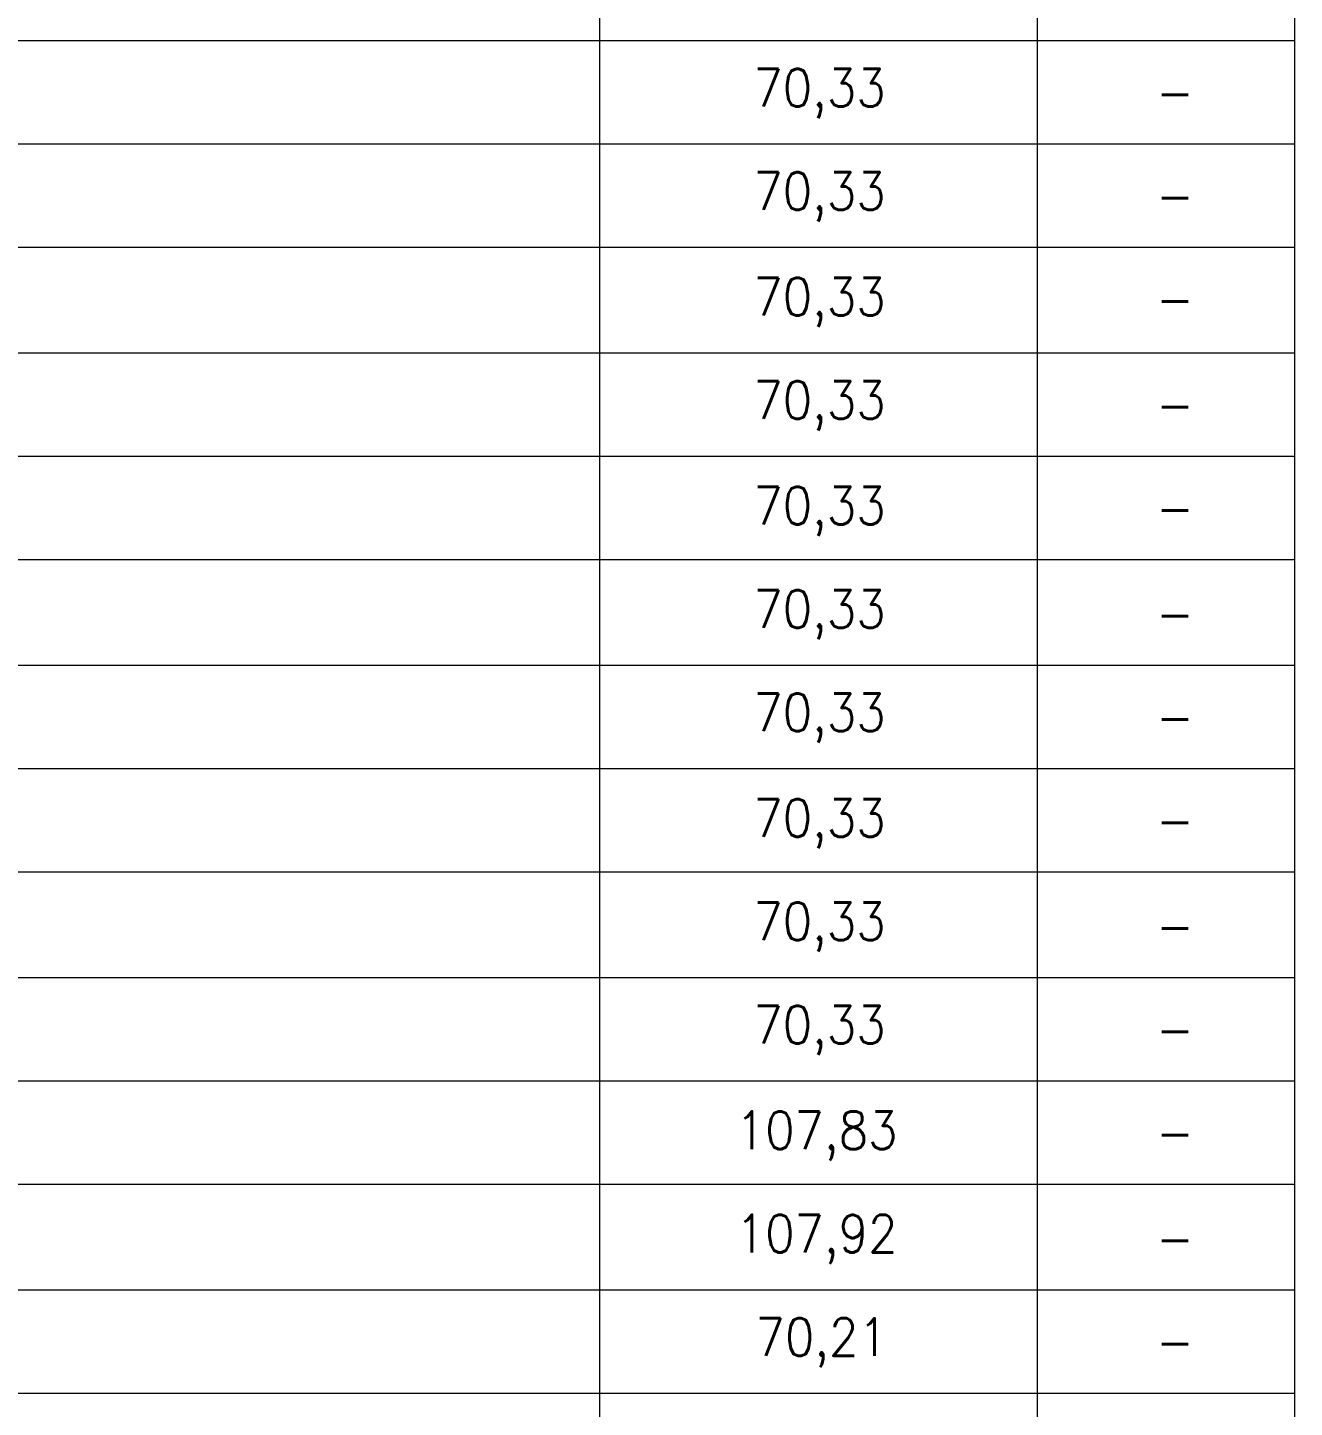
# Model space of a CAD drawing. Header units: millimetres. Extents: x 0 to 420, y 0 to 297.
# Drawn here: x 53.3 to 77.68, y 198.57 to 225.12 of the extents above; entities that cross this region are included whole.
import ezdxf

# ---------------------------------------------------------------- set-up
doc = ezdxf.new("R2010")
doc.units = ezdxf.units.MM
doc.styles.get("Standard").update_dxf_attribs({"font": 'STANDARD'})

msp = doc.modelspace()

# ---------------------------------------------------------------- linework, layer by layer
at = {"color": 7, "lineweight": 0}
for points in [[(64.304335, 249.258666), (64.304335, 42.502666)], [(72.728668, 249.258666), (72.728668, 42.502666)], [(77.681668, 249.258666), (77.681668, 42.502666)], [(28.913668, 224.874666), (77.681668, 224.874666)], [(28.913668, 222.884999), (77.681668, 222.884999)], [(28.913668, 220.895332), (77.681668, 220.895332)], [(28.913668, 218.863332), (77.681668, 218.863332)], [(28.913668, 216.873666), (77.681668, 216.873666)], [(28.913668, 214.883999), (77.681668, 214.883999)], [(28.913668, 212.851999), (77.681668, 212.851999)], [(28.913668, 210.862332), (77.681668, 210.862332)], [(28.913668, 208.872666), (77.681668, 208.872666)], [(28.913668, 206.840666), (77.681668, 206.840666)], [(28.913668, 204.850999), (77.681668, 204.850999)], [(28.913668, 202.861333), (77.681668, 202.861333)], [(28.913668, 200.829333), (77.681668, 200.829333)], [(28.913668, 198.839666), (77.681668, 198.839666)]]:
    msp.add_lwpolyline(points, dxfattribs=at)

# ---------------------------------------------------------------- texts
at = {"color": 251, "char_height": 0.724708, "attachment_point": 1}
for s, insert, width in [('70,33', (67.267668, 224.329376), 2.29490867), ('-', (75.014672, 224.244708), 0.32209244), ('70,33', (67.267668, 222.339708), 2.29490867), ('-', (75.014672, 222.255041), 0.32209244), ('70,33', (67.267668, 220.307709), 2.29490867), ('-', (75.014672, 220.265373), 0.32209244), ('70,33', (67.267668, 218.318041), 2.29490867), ('-', (75.014672, 218.233374), 0.32209244), ('70,33', (67.267668, 216.286042), 2.29490867), ('-', (75.014672, 216.243706), 0.32209244), ('70,33', (67.267668, 214.296375), 2.29490867), ('-', (75.014672, 214.211707), 0.32209244), ('70,33', (67.267668, 212.306707), 2.29490867), ('-', (75.014672, 212.22204), 0.32209244), ('70,33', (67.267668, 210.274708), 2.29490867), ('-', (75.014672, 210.232372), 0.32209244), ('70,33', (67.267668, 208.285041), 2.29490867), ('-', (75.014672, 208.200373), 0.32209244), ('70,33', (67.267668, 206.295373), 2.29490867), ('-', (75.014672, 206.21071), 0.32209244), ('107,83', (66.929003, 204.263378), 2.69752422), ('-', (75.014672, 204.221038), 0.32209244), ('107,92', (66.929003, 202.273706), 2.69752422), ('-', (75.014672, 202.189043), 0.32209244), ('70,21', (67.31, 200.284043), 2.13386244), ('-', (75.014672, 200.199371), 0.32209244)]:
    msp.add_mtext(s, dxfattribs=dict(at, insert=insert, width=width))

doc.saveas('drawing.dxf')
